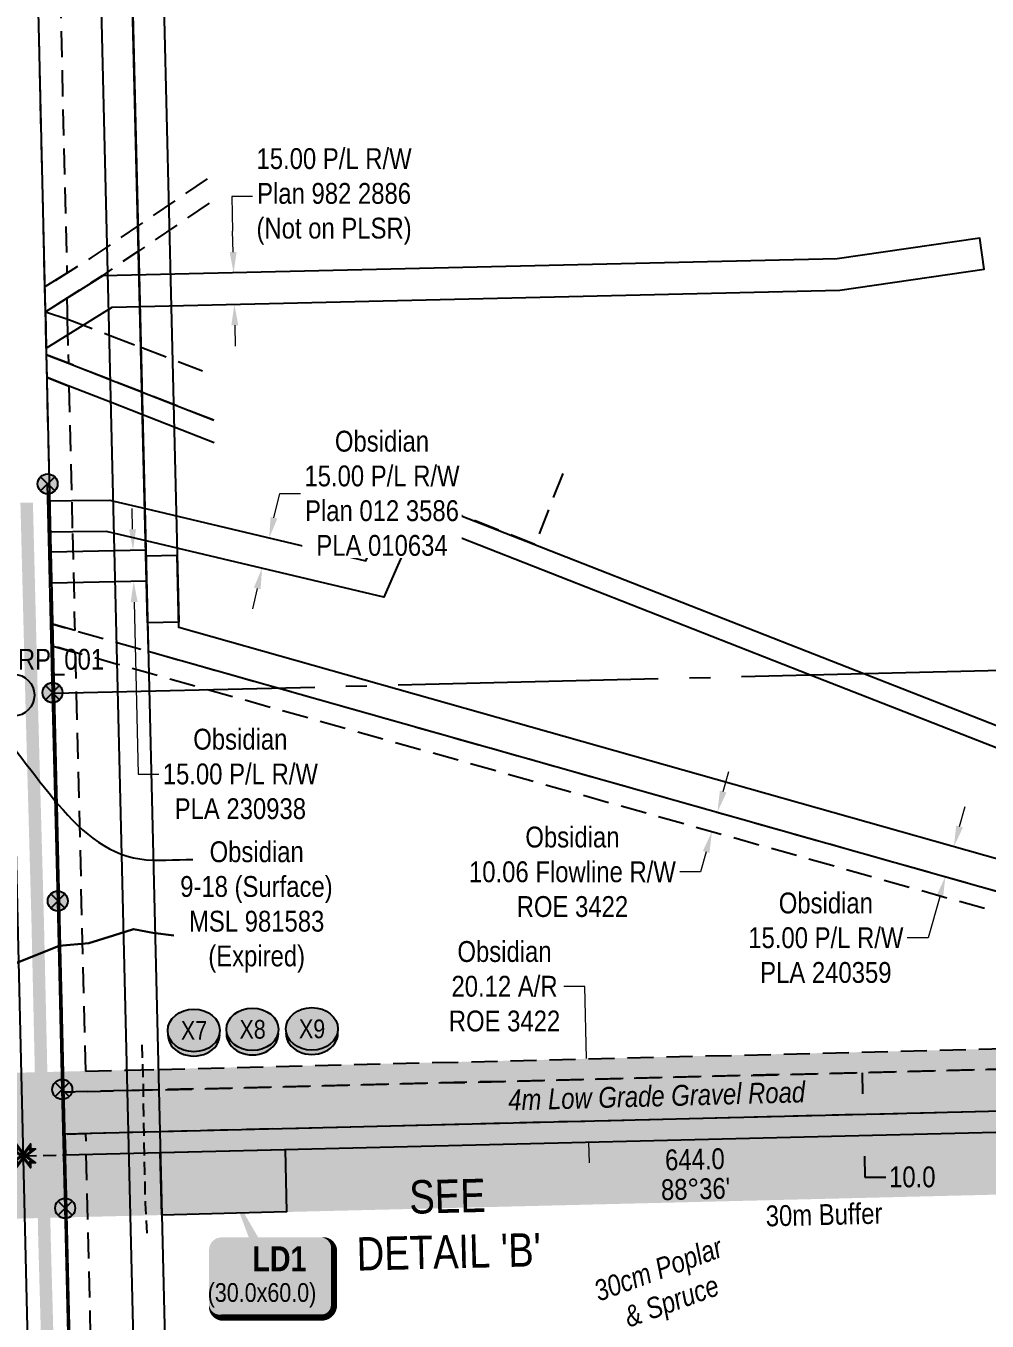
# Model space of a CAD drawing. Extents: x 610158 to 618425, y 5897307 to 5901062.
# Drawn here: x 613898 to 614360, y 5898784 to 5899405 of the extents above; entities that cross this region are included whole.
import ezdxf
from ezdxf.enums import TextEntityAlignment as Align

# ---------------------------------------------------------------- set-up
doc = ezdxf.new("R2010")
doc.units = 0
doc.header["$LTSCALE"] = 5
doc.header["$PDSIZE"] = 0.5
for name, pattern in [('foc-ACCESSROAD', [3.75, 2.5, -1.25]), ('foc-FLOWLINE', [3.75, 2.5, -1.25]), ('foc-QUARTERLINE', [33, 25, -3, 2, -3]), ('foc-TRAV', [1.875, 1.25, -0.625]), ('POWERLINE5', [7.8, 2.4, -0.6, 0.6, -0.6, 0.6, -0.6, 2.4]), ('UG_PIPE', [1.875, 1.25, -0.625])]:
    doc.linetypes.add(name, pattern=pattern)
doc.layers.get('Defpoints').update_dxf_attribs({"color": 9})
for name, color, linetype in [('35', 37, 'Continuous'), ('AS-PIPE-UG', 44, 'UG_PIPE'), ('AS-POWER', 104, 'foc-POWER'), ('AS-POWER-EXISTING', 72, 'POWERLINE5'), ('AS-ROADS', 254, 'Continuous'), ('C-RW', 13, 'Continuous'), ('C-WS', 13, 'foc-ACCESSROAD'), ('DETAIL-T', 7, 'Continuous'), ('F-EZE', 190, 'foc-FLOWLINE'), ('F-RW', 190, 'Continuous'), ('F-VCE', 190, 'foc-FLOWLINE'), ('L-BD1', 253, 'Continuous'), ('L-MON', 1, 'Continuous'), ('L-SEC', 7, 'Continuous'), ('L-SECQ', 8, 'foc-QUARTERLINE'), ('P-BUFFER-H 30m', 51, 'Continuous'), ('P-BUFFER-T', 40, 'Continuous'), ('P-CROSSINGS', 250, 'Continuous'), ('P-PROPOSED', 10, 'Continuous'), ('P-PROPOSED-H', 21, 'Continuous'), ('P-TEMP-BLOCKS', 250, 'Continuous'), ('P-TEMP-H', 41, 'Continuous'), ('P-TEMP_WORKSPACE', 46, 'Continuous'), ('P-TRAV', 4, 'foc-TRAV'), ('P-TXT', 4, 'Continuous'), ('T-BUSH-T', 110, 'Continuous'), ('T-WATER', 160, 'Continuous')]:
    doc.layers.add(name, color=color, linetype=linetype)
for name, color, linetype, lineweight in [('C-AR-T', 13, 'Continuous', 9), ('C-RW-T', 13, 'Continuous', 9), ('C-WS-T', 13, 'Continuous', 9), ('F-RW-T', 190, 'Continuous', 9), ('T-TEXT', 48, 'Continuous', 18)]:
    doc.layers.add(name, color=color, linetype=linetype, lineweight=lineweight)
doc.styles.add('80', font='ARIALN.TTF', dxfattribs={"height": 10})
doc.styles.add('80CG', font='ARIALN.TTF', dxfattribs={"height": 10})
doc.styles.add('80L', font='ARIALN.TTF', dxfattribs={"height": 10})
doc.styles.add('80LS', font='ARIALNI.TTF', dxfattribs={"height": 10})
doc.styles.add('BOLD', font='ARIALNB.TTF')
doc.styles.add('Crossing', font='ARIALN.TTF', dxfattribs={"height": 10})
doc.styles.add('foc-LtypeFont', font='ARIALN.TTF', dxfattribs={"height": 7.35})
doc.linetypes.add('foc-POWER', pattern='A,6,-1,["P",foc-LtypeFont,S=0.2,R=0,X=-0.625,Y=-0.75],-1.24,4', length=12.24)
doc.linetypes.add('foc-TOPO-flowdirection-NOLINE', pattern='A,0,[">",foc-LtypeFont,S=0.3,R=0,X=0,Y=-0.945],-20,[">",foc-LtypeFont,S=0.3,R=0,X=0,Y=-0.945],0', length=20)
doc.dimstyles.new('Compass 5 000', dxfattribs={"dimscale": 5, "dimtxt": 9, "dimasz": 2, "dimexe": 0.2, "dimexo": 0.0625, "dimgap": 0.5, "dimtad": 0, "dimtih": 1, "dimtoh": 1, "dimzin": 0, "dimdsep": 46, "dimtxsty": '80CG', "dimcen": 0.1, "dimse1": 1, "dimse2": 1, "dimclrd": 256, "dimclrt": 256, "dimaunit": 1, "dimadec": 4, "dimazin": 0, "dimtfac": 0.06, "dimtofl": 0, "dimtmove": 0, "dimatfit": 1, "dimfxl": 0.2, "dimtolj": 1, "dimtzin": 0, "dimlwd": -1, "dimarcsym": 0})

# ---------------------------------------------------------------- blocks, each defined once
blk = doc.blocks.new('POWERPOLE')
h = blk.add_hatch(color=255)
edge = h.paths.add_edge_path()
edge.add_arc((0, 0), 0.96, 0, 360)
at = {"linetype": 'Continuous'}
for p, q in [((0.68, -0.68), (-0.68, 0.68)), ((-0.68, -0.68), (0.68, 0.68))]:
    blk.add_line(p, q, dxfattribs=at)
blk.add_circle((0, 0), 0.96, dxfattribs=at)
blk = doc.blocks.new('*D381')
at = {"layer": 'C-AR-T', "transparency": 16777216}
for p, q in [((614233.14, 5899038.03), (614235.86, 5899047.65)), ((614224.97, 5899009.1), (614222.26, 5898999.48)), ((614222.26, 5898999.48), (614212.26, 5898999.48))]:
    blk.add_line(p, q, dxfattribs=at)
for points in [[(614231.54, 5899038.48), (614234.74, 5899037.58), (614230.42, 5899028.41)], [(614223.37, 5899009.55), (614226.58, 5899008.65), (614227.69, 5899018.72)]]:
    blk.add_solid(points, dxfattribs=at)
at = {"layer": 'Defpoints', "color": 0, "transparency": 16777216}
for p in [(614047.52, 5899080.03), (614044.79, 5899070.35), (614227.69, 5899018.72)]:
    blk.add_point(p, dxfattribs=at)
at = {"layer": 'C-AR-T', "transparency": 16777216, "insert": (614160.76, 5898999.48), "char_height": 10, "attachment_point": 5, "style": '80CG'}
blk.add_mtext('\\A1;Obsidian\\P10.06 Flowline R/W\\PROE 3422', dxfattribs=at)
blk = doc.blocks.new('*D426')
at = {"layer": 'C-RW-T', "transparency": 16777216}
for p, q in [((614017.49, 5899169.45), (614020.26, 5899181.1)), ((614020.26, 5899181.1), (614030.26, 5899181.1)), ((614009.44, 5899135.5), (614007.13, 5899125.77))]:
    blk.add_line(p, q, dxfattribs=at)
for points in [[(614015.87, 5899169.83), (614019.11, 5899169.06), (614015.18, 5899159.72)], [(614007.82, 5899135.89), (614011.06, 5899135.12), (614011.75, 5899145.23)]]:
    blk.add_solid(points, dxfattribs=at)
at = {"layer": 'Defpoints', "color": 0, "transparency": 16777216}
for p in [(614006.72, 5899161.72), (614015.18, 5899159.72), (614003.29, 5899147.24)]:
    blk.add_point(p, dxfattribs=at)
at = {"layer": 'C-RW-T', "transparency": 16777216, "insert": (614069.34, 5899181.1), "char_height": 10, "attachment_point": 5, "style": '80CG', "bg_fill": 3, "box_fill_scale": 1.1, "bg_fill_color": 256, "bg_fill_true_color": 13158600, "bg_fill_transparency": 0}
blk.add_mtext('\\A1;Obsidian\\P15.00 P/L R/W\\PPlan 012 3586^JPLA 010634', dxfattribs=at)
blk = doc.blocks.new('*D427')
at = {"layer": 'Defpoints', "color": 0, "transparency": 16777216}
for p in [(613998.11, 5899286.91), (614001.92, 5899287), (614002.27, 5899271.89)]:
    blk.add_point(p, dxfattribs=at)
at = {"layer": 'F-RW-T', "transparency": 16777216}
for p, q in [((614007.25, 5899323.58), (613997.25, 5899323.58)), ((613997.25, 5899323.58), (613997.64, 5899306.9)), ((613997.88, 5899296.9), (613997.64, 5899306.9)), ((613998.7, 5899261.81), (613998.93, 5899251.81))]:
    blk.add_line(p, q, dxfattribs=at)
for points in [[(613999.54, 5899296.94), (613996.21, 5899296.87), (613998.11, 5899286.91)], [(614000.37, 5899261.85), (613997.03, 5899261.77), (613998.47, 5899271.81)]]:
    blk.add_solid(points, dxfattribs=at)
at = {"layer": 'F-RW-T', "transparency": 16777216, "insert": (614046.34, 5899323.58), "char_height": 10, "attachment_point": 5, "style": '80CG'}
blk.add_mtext('\\A1;15.00 P/L R/W\\PPlan 982 2886\\P(Not on PLSR)', dxfattribs=at)
blk = doc.blocks.new('*D433')
at = {"layer": 'C-RW-T', "transparency": 16777216}
for p, q in [((613949.58, 5899163.93), (613949.36, 5899173.92)), ((613950.38, 5899128.95), (613952.26, 5899046.44)), ((613952.26, 5899046.44), (613962.26, 5899046.44))]:
    blk.add_line(p, q, dxfattribs=at)
for points in [[(613951.25, 5899163.96), (613947.92, 5899163.89), (613949.81, 5899153.93)], [(613952.05, 5899128.98), (613948.71, 5899128.91), (613950.15, 5899138.94)]]:
    blk.add_solid(points, dxfattribs=at)
at = {"layer": 'Defpoints', "color": 0, "transparency": 16777216}
for p in [(613936.69, 5899153.63), (613937.03, 5899138.65), (613950.15, 5899138.94)]:
    blk.add_point(p, dxfattribs=at)
at = {"layer": 'C-RW-T', "transparency": 16777216, "insert": (614001.34, 5899046.44), "char_height": 10, "attachment_point": 5, "style": '80CG'}
blk.add_mtext('\\A1;Obsidian\\P15.00 P/L R/W\\PPLA 230938', dxfattribs=at)
blk = doc.blocks.new('*D435')
at = {"layer": 'C-RW-T', "transparency": 16777216}
for p, q in [((614346.6, 5899021.26), (614349.32, 5899030.88)), ((614337.08, 5898987.58), (614331.5, 5898967.85)), ((614331.5, 5898967.85), (614321.5, 5898967.85))]:
    blk.add_line(p, q, dxfattribs=at)
for points in [[(614345, 5899021.71), (614348.2, 5899020.8), (614343.88, 5899011.64)], [(614335.47, 5898988.03), (614338.68, 5898987.12), (614339.8, 5898997.2)]]:
    blk.add_solid(points, dxfattribs=at)
at = {"layer": 'Defpoints', "color": 0, "transparency": 16777216}
for p in [(614321.6, 5899017.93), (614343.88, 5899011.64), (614317.52, 5899003.5)]:
    blk.add_point(p, dxfattribs=at)
at = {"layer": 'C-RW-T', "transparency": 16777216, "insert": (614282.42, 5898967.85), "char_height": 10, "attachment_point": 5, "style": '80CG'}
blk.add_mtext('\\A1;Obsidian\\P15.00 P/L R/W\\PPLA 240359', dxfattribs=at)
blk = doc.blocks.new('*D441')
at = {"layer": 'C-AR-T', "transparency": 16777216}
for p, q in [((614166.67, 5898944.56), (614156.67, 5898944.56)), ((614167.51, 5898909.95), (614166.67, 5898944.56)), ((614168.49, 5898869.84), (614168.74, 5898859.84))]:
    blk.add_line(p, q, dxfattribs=at)
for points in [[(614169.18, 5898909.99), (614165.85, 5898909.91), (614167.76, 5898899.95)], [(614170.16, 5898869.88), (614166.83, 5898869.8), (614168.25, 5898879.84)]]:
    blk.add_solid(points, dxfattribs=at)
at = {"layer": 'Defpoints', "color": 0, "transparency": 16777216}
for p in [(614167.25, 5898899.94), (614167.75, 5898879.83), (614168.25, 5898879.84)]:
    blk.add_point(p, dxfattribs=at)
at = {"layer": 'C-AR-T', "transparency": 16777216, "insert": (614128.16, 5898944.56), "char_height": 10, "attachment_point": 5, "style": '80CG'}
blk.add_mtext('\\A1;Obsidian\\P20.12 A/R\\PROE 3422', dxfattribs=at)
blk = doc.blocks.new('TEMP')
h = blk.add_hatch(color=255)
h.dxf.hatch_style = 1
h.paths.add_polyline_path([(0, 0.25), (-0.67, 1.15), (-0.67, 0.67), (-1.15, 0.67), (-0.25, 0), (-1.15, -0.67), (-0.67, -0.67), (-0.67, -1.15), (0, -0.25), (0.67, -1.15), (0.67, -0.67), (1.15, -0.67), (0.25, 0), (1.15, 0.67), (0.67, 0.67), (0.67, 1.15)])
h.paths.add_polyline_path([(0.57, 0.85), (0.57, 0.57), (0.85, 0.57), (0.08, 0), (0.85, -0.57), (0.57, -0.57), (0.57, -0.85), (0, -0.08), (-0.57, -0.85), (-0.57, -0.57), (-0.85, -0.57), (-0.08, 0), (-0.85, 0.57), (-0.57, 0.57), (-0.57, 0.85), (0, 0.08)], flags=16)
h = blk.add_hatch(color=1)
h.dxf.hatch_style = 1
h.paths.add_polyline_path([(0, 0.08), (-0.57, 0.85), (-0.57, 0.57), (-0.85, 0.57), (-0.08, 0), (-0.85, -0.57), (-0.57, -0.57), (-0.57, -0.85), (0, -0.08), (0.57, -0.85), (0.57, -0.57), (0.85, -0.57), (0.08, 0), (0.85, 0.57), (0.57, 0.57), (0.57, 0.85)])
at = {"color": 1}
for p, q in [((-0.08, 0), (0.08, 0)), ((0, 0.08), (0, -0.08))]:
    blk.add_line(p, q, dxfattribs=at)
at = {"color": 255, "flags": 128}
blk.add_lwpolyline([(-0.25, 0), (-1.15, 0.67), (-0.67, 0.67), (-0.67, 1.15), (0, 0.25), (0.67, 1.15), (0.67, 0.67), (1.15, 0.67), (0.25, 0), (1.15, -0.67), (0.67, -0.67), (0.67, -1.15), (0, -0.25), (-0.67, -1.15), (-0.67, -0.67), (-1.15, -0.67)], close=True, dxfattribs=at)
at = {"color": 1, "flags": 128}
blk.add_lwpolyline([(-0.08, 0), (-0.85, 0.57), (-0.57, 0.57), (-0.57, 0.85), (0, 0.08), (0.57, 0.85), (0.57, 0.57), (0.85, 0.57), (0.08, 0), (0.85, -0.57), (0.57, -0.57), (0.57, -0.85), (0, -0.08), (-0.57, -0.85), (-0.57, -0.57), (-0.85, -0.57)], close=True, dxfattribs=at)
blk = doc.blocks.new('*U462')
at = {"true_color": 0xff8aff}
h = blk.add_hatch(color=211, dxfattribs=at)
edge = h.paths.add_edge_path()
edge.add_line((-24, -20), (24, -20))
edge.add_arc((24, -14), 6, 270, 360)
edge.add_line((30, -14), (30, 12.5))
edge.add_arc((24, 12.5), 6, 0, 90)
edge.add_line((24, 18.5), (-24, 18.5))
edge.add_arc((-24, 12.5), 6, 90, 180)
edge.add_line((-30, 12.5), (-30, -14))
edge.add_arc((-24, -14), 6, 180, 270)
at = {"flags": 128}
blk.add_lwpolyline([(-19.16, 40.38, 0, 7.5, 0), (0, 0, 0, 0, 0)], format="xyseb", dxfattribs=at)
at = {"color": 250, "flags": 128}
blk.add_lwpolyline([(-24, -20, 3, 3, 0), (24, -20, 3, 3, 0.414214), (30, -14, 3, 3, 0), (30, 12.5, 3, 0, 0.414214), (24, 18.5, 0, 0, 0), (-24, 18.5, 0, 0, 0.414214), (-30, 12.5, 0, 0, 0), (-30, -14, 0, 3, 0.414214)], format="xyseb", close=True, dxfattribs=at)
at = {"color": 250}
for tag, p, height, style in [('TEMP_AREA_W1_001', (-9.21, 2.24), 12, 'BOLD'), ('ENTER_TEXT_001', (-30.66, -12.47), 9, '80')]:
    blk.add_attdef(tag, p, '', height=height, dxfattribs=dict(at, style=style))
blk = doc.blocks.new('*D463')
at = {"layer": 'Defpoints', "color": 0, "transparency": 16777216}
for p in [(614304.37, 5898883.17), (614300.68, 5898873.08), (614304.61, 5898873.18)]:
    blk.add_point(p, dxfattribs=at)
at = {"layer": 'P-TXT', "transparency": 16777216}
for p, q in [((614300.19, 5898893.07), (614299.94, 5898903.06)), ((614300.92, 5898863.08), (614301.17, 5898853.09)), ((614301.17, 5898853.09), (614311.17, 5898853.09))]:
    blk.add_line(p, q, dxfattribs=at)
for points in [[(614301.86, 5898893.11), (614298.52, 5898893.03), (614300.43, 5898883.07)], [(614302.59, 5898863.12), (614299.26, 5898863.04), (614300.68, 5898873.08)]]:
    blk.add_solid(points, dxfattribs=at)
at = {"layer": 'P-TXT', "transparency": 16777216, "insert": (614323.92, 5898853.09), "char_height": 10, "attachment_point": 5, "style": '80CG'}
blk.add_mtext('\\A1;10.0', dxfattribs=at)
blk = doc.blocks.new('xing2')
h = blk.add_hatch(color=50)
h.dxf.hatch_style = 1
edge = h.paths.add_edge_path()
edge.add_ellipse((0, 0), major_axis=(-12.5, 0), ratio=0.816297, start_angle=0, end_angle=360)
h = blk.add_hatch(color=250)
h.dxf.hatch_style = 1
edge = h.paths.add_edge_path()
edge.add_ellipse((0, -2.05), major_axis=(-12.5, 0), ratio=0.816297, start_angle=0, end_angle=180)
edge.add_line((12.5, -2.05), (12.5, 0))
edge.add_ellipse((0, 0), major_axis=(-12.5, 0), ratio=0.816297, start_angle=0, end_angle=180, ccw=False)
edge.add_line((-12.5, 0), (-12.5, -2.05))
at = {"color": 250}
blk.add_ellipse((0, 0), major_axis=(-12.5, 0), ratio=0.816297, dxfattribs=at)
blk.add_ellipse((0, -2.05), major_axis=(-12.5, 0), ratio=0.816297, start_param=0, end_param=3.141593, dxfattribs=at)
at = {"color": 250, "style": 'Crossing'}
blk.add_attdef('CROSSING', text='', height=9, dxfattribs=at).set_placement((0.09, 0.02), align=Align.MIDDLE_CENTER)
at = {"color": 250, "style": 'Crossing', "flags": 1}
for tag, p in [('OWNER', (0.09, -12.49)), ('DESCRIPTION', (0.09, -25.77)), ('LOCATION', (0.09, -39.3)), ('DWG_REF', (0.09, -52.84))]:
    blk.add_attdef(tag, text='', height=9, dxfattribs=at).set_placement(p, align=Align.MIDDLE_CENTER)

msp = doc.modelspace()

# ---------------------------------------------------------------- hatches: boundary and pattern name
at = {"layer": 'P-BUFFER-H 30m'}
h = msp.add_hatch(color=256, dxfattribs=at)
h.dxf.hatch_style = 1
edge = h.paths.add_edge_path()
edge.add_line((615913.713, 5898137.599), (615867.457, 5898135.745))
edge.add_line((615867.457, 5898135.745), (615666.44, 5898200.005))
edge.add_line((615666.44, 5898200.005), (615608.487, 5898275.014))
edge.add_arc((615584.756, 5898256.679), 29.989, 37.689691, 55.182579)
edge.add_line((615601.879, 5898281.299), (615577.588, 5898298.193))
edge.add_line((615577.588, 5898298.193), (615557.134, 5898312.418))
edge.add_line((615557.134, 5898312.418), (615540.072, 5898324.284))
edge.add_line((615540.072, 5898324.284), (615512.151, 5898343.727))
edge.add_line((615512.151, 5898343.727), (615058.614, 5898659.543))
edge.add_line((615058.614, 5898659.543), (614688.634, 5898917.176))
edge.add_arc((614671.497, 5898892.566), 29.989, 55.1489, 57.0489)
edge.add_line((614687.808, 5898917.731), (614658.072, 5898937.005))
edge.add_arc((614641.761, 5898911.841), 29.989, 57.0489, 74.215427)
edge.add_line((614649.918, 5898940.699), (614580.511, 5898960.319))
edge.add_arc((614572.354, 5898931.461), 29.989, 74.215427, 135.220277)
edge.add_line((614551.067, 5898952.584), (614517.111, 5898918.366))
edge.add_line((614517.111, 5898918.366), (613916.376, 5898903.684))
edge.add_line((613916.376, 5898903.684), (613896.273, 5898903.193))
edge.add_line((613896.273, 5898903.193), (613885.042, 5898902.918))
edge.add_line((613885.042, 5898902.918), (613880.152, 5899087.564))
edge.add_arc((613850.174, 5899086.77), 29.989, 1.516952, 91.760143)
edge.add_line((613849.253, 5899116.745), (613820.647, 5899115.866))
edge.add_line((613820.647, 5899115.866), (613818.397, 5899204.514))
edge.add_arc((613788.417, 5899203.753), 29.989, 1.454001, 91.52732)
edge.add_line((613787.618, 5899233.731), (613772.629, 5899233.331))
edge.add_arc((613773.428, 5899203.353), 29.989, 91.52732, 181.453997)
edge.add_line((613743.449, 5899202.592), (613746.846, 5899068.754))
edge.add_arc((613776.825, 5899069.515), 29.989, 181.453997, 271.760143)
edge.add_line((613777.747, 5899039.54), (613806.401, 5899040.421))
edge.add_line((613806.401, 5899040.421), (613811.148, 5898861.054))
edge.add_arc((613841.126, 5898861.848), 29.989, 181.515887, 271.400065)
edge.add_line((613841.859, 5898831.868), (613897.976, 5898833.239))
edge.add_line((613897.976, 5898833.239), (613918.079, 5898833.731))
edge.add_line((613918.079, 5898833.731), (614542.115, 5898848.983))
edge.add_arc((614541.382, 5898878.962), 29.989, 271.400065, 315.220277)
edge.add_line((614562.669, 5898857.839), (614585.618, 5898880.965))
edge.add_line((614585.618, 5898880.965), (614622.991, 5898870.401))
edge.add_line((614622.991, 5898870.401), (614646.404, 5898855.225))
edge.add_line((614646.404, 5898855.225), (615015.772, 5898598.018))
edge.add_line((615015.772, 5898598.018), (615452.501, 5898293.906))
edge.add_line((615452.501, 5898293.906), (615480.408, 5898274.458))
edge.add_line((615480.408, 5898274.458), (615523.332, 5898244.606))
edge.add_line((615523.332, 5898244.606), (615543.786, 5898230.381))
edge.add_line((615543.786, 5898230.381), (615553.391, 5898223.701))
edge.add_line((615553.391, 5898223.701), (615615.673, 5898143.087))
edge.add_arc((615639.404, 5898161.422), 29.989, 217.689691, 252.272295)
edge.add_line((615630.273, 5898132.857), (615852.192, 5898061.915))
edge.add_arc((615861.323, 5898090.48), 29.989, 252.272295, 272.294891)
edge.add_line((615862.524, 5898060.515), (615906.282, 5898062.269))
edge.add_arc((615905.081, 5898092.233), 29.989, 272.294891, 327.445132)
edge.add_line((615930.358, 5898076.096), (615940.19, 5898091.497))
edge.add_arc((615914.913, 5898107.634), 29.989, 327.445132, 452.294891)
at = {"layer": 'P-PROPOSED-H'}
h = msp.add_hatch(color=256, dxfattribs=at)
h.dxf.hatch_style = 1
h.paths.add_polyline_path([(614635.504, 5898898.027), (614663.132, 5898880.119), (615032.909, 5898622.628), (615469.638, 5898318.516), (615495.014, 5898319.117), (615041.478, 5898634.933), (614671.497, 5898892.566), (614641.761, 5898911.841), (614572.354, 5898931.461), (614529.902, 5898888.681), (613917.109, 5898873.704), (613917.346, 5898863.711), (614541.382, 5898878.962), (614576.775, 5898914.629)])
at = {"layer": 'P-TEMP-H'}
h = msp.add_hatch(color=256, dxfattribs=at)
h.dxf.hatch_style = 1
h.paths.add_polyline_path([(614022.838, 5898866.289), (614023.57, 5898836.309), (613963.6, 5898834.843), (613962.878, 5898864.823)])

# ---------------------------------------------------------------- linework, layer by layer
at = {"layer": '35', "color": 3}
msp.add_circle((613892.475, 5899084.308), 9.996, dxfattribs=at)
at = {"layer": 'AS-PIPE-UG', "flags": 128}
msp.add_lwpolyline([(613953.97, 5898916.545), (613954.58, 5898900.828), (613954.957, 5898873.493), (613955.355, 5898855.252), (613955.638, 5898840.371), (613956.388, 5898826.114)], dxfattribs=at)
at = {"layer": 'AS-POWER', "flags": 128}
msp.add_lwpolyline([(613933.347, 5898161.717), (613917.252, 5898838.119), (613915.839, 5898895.119), (613913.69, 5898985.531), (613911.158, 5899085.511), (613908.835, 5899185.687)], dxfattribs=at)
at = {"layer": 'AS-ROADS', "flags": 128}
for points, const_width in [([(613923.741, 5898161.487), (613922.571, 5898218.994), (613919.796, 5898320.338), (613917.231, 5898420.106), (613915.01, 5898516.702), (613912.948, 5898613.892), (613909.883, 5898730.565), (613907.272, 5898825.243), (613905.996, 5898889.926), (613904.036, 5898976.864), (613901.316, 5899075.314), (613898.763, 5899176.675)], 5.998), ([(613906.113, 5898882.662), (613956.424, 5898884.229), (613991.486, 5898885.264), (614067.589, 5898887.507), (614132.222, 5898889.072), (614214.635, 5898891.197), (614284.149, 5898892.902), (614400.977, 5898895.253), (614400.977, 5898895.211), (614449.337, 5898895.437), (614482.612, 5898894.609), (614504.012, 5898889.049), (614513.16, 5898887.7), (614520.562, 5898890.193), (614526.593, 5898898.606), (614525.341, 5898906.11), (614519.201, 5898910.132), (614508.193, 5898906.339), (614497.909, 5898900.771), (614476.925, 5898894.751)], 3.999), ([(613907.366, 5898844.458), (613809.748, 5898841.756), (613714.949, 5898839.448)], 3.999)]:
    msp.add_lwpolyline(points, dxfattribs=dict(at, const_width=const_width))
at = {"layer": 'C-RW', "flags": 128}
for points in [[(613892.426, 5899921.518), (613952.257, 5899922.943), (613961.334, 5899546.958), (613968.065, 5899270.562), (613971.743, 5899119.378), (613956.753, 5899119.018), (613953.075, 5899270.197), (613946.344, 5899546.596), (613937.629, 5899907.596), (613892.778, 5899906.528)], [(613910.491, 5899153.034), (613955.908, 5899154.067), (613956.269, 5899139.082), (613910.843, 5899138.05), (613910.491, 5899153.034)], [(615253.138, 5898838.411), (615081.898, 5898661.585), (614941.32, 5898803.616), (614859.566, 5898792.229), (614686.078, 5898912.9), (614681.24, 5898916.266), (613971.804, 5899116.818), (613970.973, 5899151.302), (613955.983, 5899150.941), (613957.081, 5899105.386), (614674.357, 5898902.626), (614677.721, 5898900.449), (614855.822, 5898776.568), (614935.948, 5898787.729), (615082.015, 5898640.152), (615259.638, 5898823.569), (615363.984, 5898826.085), (615363.622, 5898841.075)]]:
    msp.add_lwpolyline(points, close=True, dxfattribs=at)
at = {"layer": 'C-RW'}
for points in [[(613988.801, 5899205.334), (613954.118, 5899218.911), (613938.961, 5899224.844), (613918.629, 5899232.802), (613908.529, 5899236.756), (613908.266, 5899247.665), (613918.367, 5899243.711), (613938.691, 5899235.754), (613953.848, 5899229.822), (613988.538, 5899216.243)], [(614095.811, 5899189.243), (614090.484, 5899177.178), (614086.417, 5899167.966), (614076.366, 5899145.198), (614070.273, 5899131.408), (613956.151, 5899158.382), (613941.055, 5899161.952), (613937.107, 5899162.879), (613920.858, 5899162.696), (613910.269, 5899162.46), (613909.915, 5899177.524), (613920.496, 5899177.75), (613938.743, 5899177.856), (613940.672, 5899177.403), (613955.773, 5899173.814), (614061.53, 5899148.719), (614072.439, 5899173.437), (614076.505, 5899182.65), (614079.233, 5899188.83)], [(614061.446, 5899188.388), (614076.309, 5899182.569), (614090.288, 5899177.097), (614142.229, 5899156.767), (614300.576, 5899094.778), (614496.082, 5899018.253), (614677.107, 5898900.914), (615047.224, 5898643.186), (615512.033, 5898319.52), (615495.014, 5898319.117), (615041.478, 5898634.933), (614671.497, 5898892.566), (614491.493, 5899009.244), (614274.622, 5899094.134), (614086.221, 5899167.885), (614072.243, 5899173.356), (614035.494, 5899187.742)]]:
    msp.add_lwpolyline(points, dxfattribs=at)
at = {"layer": 'C-WS', "flags": 128}
for points in [[(613986.368, 5899320.399), (613952.916, 5899297.706), (613938.151, 5899287.689), (613935.026, 5899285.569), (613918.359, 5899274.954), (613907.783, 5899268.222), (613907.501, 5899280.233), (613918.073, 5899286.839), (613929.694, 5899294.103), (613937.855, 5899299.64), (613952.622, 5899309.656), (613986.079, 5899332.354)], [(614574.432, 5898846.469), (614496.333, 5898844.559), (614487.803, 5898844.351), (614481.369, 5898844.194), (614472.601, 5898843.979), (614467.765, 5898843.861), (614466.707, 5898887.137), (613962.219, 5898874.801), (613947.23, 5898874.434), (613926.858, 5898873.936), (613917.109, 5898873.704), (613916.631, 5898893.836), (613946.744, 5898894.55), (613961.734, 5898894.915), (614466.215, 5898907.254), (614465.971, 5898917.253), (614465.123, 5898951.886), (613956.905, 5899094.981), (613941.796, 5899099.254), (613921.437, 5899105.013), (613911.554, 5899107.808), (613911.312, 5899118.332), (613921.19, 5899115.538), (613941.541, 5899109.782), (613957.446, 5899105.283), (614501.742, 5898951.421), (614571.824, 5898953.135), (614574.432, 5898846.469)]]:
    msp.add_lwpolyline(points, dxfattribs=at)
at = {"layer": 'C-WS'}
for points in [[(613988.538, 5899216.243), (613953.848, 5899229.822), (613938.691, 5899235.754), (613918.768, 5899243.554), (613908.266, 5899247.665), (613907.783, 5899268.222), (613918.603, 5899264.787), (613938.911, 5899256.965), (613954.067, 5899251.127), (613988.359, 5899237.918)], [(614156.133, 5899190.745), (614142.774, 5899156.613), (614090.484, 5899177.178), (614076.017, 5899182.743), (614061.589, 5899188.391)]]:
    msp.add_lwpolyline(points, dxfattribs=at)
at = {"layer": 'F-EZE'}
msp.add_lwpolyline([(613978.455, 5899648.224), (613944.28, 5899647.4), (613929.263, 5899647.04), (613909.415, 5899646.562), (613918.073, 5899286.839), (613907.501, 5899280.233), (613898.66, 5899656.308), (613929.016, 5899657.038), (613944.034, 5899657.399), (613978.214, 5899658.223)], dxfattribs=at)
for points in [[(613918.667, 5899247.748), (613918.768, 5899243.554), (613908.266, 5899247.665), (613907.783, 5899268.222), (613918.018, 5899274.736), (613918.163, 5899268.701), (613918.262, 5899264.57), (613918.667, 5899247.748)], [(613921.792, 5899118.173), (613921.86, 5899115.349), (613911.312, 5899118.332), (613908.529, 5899236.756), (613919.038, 5899232.642), (613920.377, 5899176.955), (613920.739, 5899161.9), (613921.792, 5899118.173)], [(613922.586, 5899084.963), (613926.934, 5898903.873), (613947.284, 5898904.381), (613962.274, 5898904.755), (614465.975, 5898917.076), (614466.215, 5898907.254), (613961.734, 5898894.915), (613946.744, 5898894.55), (613916.631, 5898893.836), (613911.554, 5899107.808), (613922.108, 5899104.829), (613922.586, 5899084.963)]]:
    msp.add_lwpolyline(points, close=True, dxfattribs=at)
at = {"layer": 'F-RW'}
msp.add_lwpolyline([(613961.904, 5898282.793), (613940.437, 5899173.668), (613926.125, 5899767.241), (613906.029, 5899787.249), (613895.332, 5899797.901), (613894.823, 5899819.533), (613905.347, 5899809.059), (613940.861, 5899773.712), (613955.427, 5899174.029), (613976.894, 5898283.148)], close=True, dxfattribs=at)
at = {"layer": 'F-RW', "flags": 128}
msp.add_lwpolyline([(613907.783, 5899268.222), (613908.191, 5899250.874), (613939.734, 5899270.416), (614289.096, 5899278.673), (614358.415, 5899288.658), (614356.263, 5899303.537), (614287.829, 5899293.686), (613935.323, 5899285.438)], close=True, dxfattribs=at)
at = {"layer": 'F-VCE', "flags": 128}
msp.add_lwpolyline([(613936.562, 5898472.56), (613926.643, 5898472.323), (613917.109, 5898873.704), (613927.004, 5898873.939), (613936.562, 5898472.56)], close=True, dxfattribs=at)
at = {"layer": 'L-SEC', "flags": 128}
for points in [[(613912.086, 5899085.172), (613893.174, 5899889.713)], [(613911.058, 5898281.589), (613891.982, 5899084.699)], [(613931.162, 5898282.065), (613912.086, 5899085.177)]]:
    msp.add_lwpolyline(points, dxfattribs=at)
at = {"layer": 'L-SECQ', "flags": 128}
msp.add_lwpolyline([(613912.085, 5899085.187), (614681.998, 5899103.873)], dxfattribs=at)
at = {"layer": 'P-PROPOSED', "flags": 128}
msp.add_lwpolyline([(614635.504, 5898898.027), (614663.132, 5898880.119), (615032.909, 5898622.628), (615469.638, 5898318.516), (615495.014, 5898319.117), (615041.478, 5898634.933), (614671.497, 5898892.566), (614641.761, 5898911.841), (614572.354, 5898931.461), (614529.902, 5898888.681), (613917.109, 5898873.704), (613917.346, 5898863.711), (614541.382, 5898878.962), (614576.775, 5898914.629)], close=True, dxfattribs=at)
at = {"layer": 'P-TEMP_WORKSPACE'}
msp.add_lwpolyline([(614022.838, 5898866.289), (614023.57, 5898836.309), (613963.6, 5898834.843), (613962.878, 5898864.823)], close=True, dxfattribs=at)
at = {"layer": 'P-TRAV', "flags": 128}
msp.add_lwpolyline([(613897.243, 5898863.219), (613917.346, 5898863.711)], dxfattribs=at)
at = {"layer": 'T-WATER', "flags": 128}
msp.add_lwpolyline([(613811.31, 5898859.698), (613816.356, 5898868.109), (613823.085, 5898874.417), (613830.655, 5898884.51), (613834.86, 5898892.08), (613842.01, 5898898.809), (613847.897, 5898903.855), (613852.944, 5898910.164), (613855.467, 5898919.416), (613860.934, 5898932.032), (613868.084, 5898942.125), (613879.859, 5898950.116), (613893.317, 5898955.583), (613914.344, 5898963.994), (613928.643, 5898965.255), (613940.418, 5898969.04), (613950.091, 5898971.984), (613959.343, 5898970.302), (613969.436, 5898969.04)], dxfattribs=at)
at = {"layer": 'T-WATER', "linetype": 'foc-TOPO-flowdirection-NOLINE', "flags": 128}
msp.add_lwpolyline([(613969.436, 5898969.04), (613959.343, 5898970.302), (613950.091, 5898971.984), (613940.418, 5898969.04), (613928.643, 5898965.255), (613914.344, 5898963.994), (613893.317, 5898955.583), (613879.859, 5898950.116), (613868.084, 5898942.125), (613860.934, 5898932.032), (613855.467, 5898919.416), (613852.944, 5898910.164), (613847.897, 5898903.855), (613842.01, 5898898.809), (613834.86, 5898892.08), (613830.655, 5898884.51), (613823.085, 5898874.417), (613816.356, 5898868.109), (613811.31, 5898859.698)], dxfattribs=at)

# ---------------------------------------------------------------- block references
at = {"layer": 'AS-POWER-EXISTING', "xscale": 4.998132549999968, "yscale": 4.998132549999968, "zscale": 4.998132549999968}
for p in [(613908.835, 5899185.687), (613911.158, 5899085.511), (613913.69, 5898985.531), (613915.839, 5898895.119), (613917.252, 5898838.119)]:
    msp.add_blockref('POWERPOLE', p, dxfattribs=at)
at = {"layer": 'L-MON', "xscale": 4.99813254999997, "yscale": 4.99813254999997, "zscale": 4.99813254999997}
msp.add_blockref('TEMP', (613897.243, 5898863.219), dxfattribs=at)
at = {"layer": 'P-CROSSINGS', "color": 5, "xscale": 0.99962651, "yscale": 0.99962651, "zscale": 0.99962651}
for p, values in [((613979.005, 5898923.407), {'CROSSING': 'X7'}), ((614007.142, 5898923.947), {'CROSSING': 'X8'}), ((614035.69, 5898924.161), {'CROSSING': 'X9'})]:
    msp.add_blockref('xing2', p, dxfattribs=at).add_auto_attribs(values)
at = {"layer": 'P-TEMP-BLOCKS', "xscale": 0.99962651, "yscale": 0.99962651, "zscale": 0.99962651}
msp.add_blockref('*U462', (614016.317, 5898805.643), dxfattribs=at).add_auto_attribs({'TEMP_AREA_W1_001': 'LD1', 'ENTER_TEXT_001': '(30.0x60.0)'})

# ---------------------------------------------------------------- texts
at = {"layer": '35', "color": 3, "style": '80'}
msp.add_attdef('RP_001', (613894.556, 5899096.514), 'RP', height=9.9963, dxfattribs=at)
at = {"layer": 'C-WS-T', "insert": (613972.19, 5899014.171), "char_height": 9.99617, "attachment_point": 1, "style": '80L'}
msp.add_mtext_dynamic_manual_height_columns('\\pi14.39;Obsidian\\P\\pi0.27841;9-18 (Surface)\\P\\pi4.5264;MSL 981583\\P\\pi13.766;(Expired)', width=72.59604, gutter_width=49.981, heights=[0], dxfattribs=at)
at = {"layer": 'DETAIL-T', "color": 3, "insert": (614101.084, 5898830.565), "char_height": 16, "width": 87.76709, "attachment_point": 5, "rotation": 1.400065, "style": '80CG'}
msp.add_mtext("SEE\\PDETAIL 'B'", dxfattribs=at)
at = {"layer": 'L-BD1', "style": '80L'}
for s, p in [('644.0', (614219.544, 5898861.597)), ("88%%D36'", (614219.892, 5898847.357))]:
    msp.add_text(s, height=9.9963, rotation=1.4001, dxfattribs=at).set_placement(p, align=Align.MIDDLE)
at = {"layer": 'P-BUFFER-T', "insert": (614253.151, 5898839.367), "char_height": 9.99627, "attachment_point": 1, "rotation": 1.400065, "style": '80L'}
msp.add_mtext_dynamic_manual_height_columns('\\pi0.27841;30m Buffer', width=56.2727, gutter_width=49.981, heights=[0], dxfattribs=at)
at = {"layer": 'T-BUSH-T', "insert": (614169.666, 5898802.504), "char_height": 9.98852, "attachment_point": 1, "rotation": 20, "style": '80LS'}
msp.add_mtext_dynamic_manual_height_columns('\\pi0.37579;30cm Poplar \\P\\pi9.7375;& Spruce', width=65.35673, gutter_width=49.981, heights=[0], dxfattribs=at)
at = {"layer": 'T-TEXT', "style": '80LS'}
msp.add_text('4m Low Grade Gravel Road', height=9.99627, rotation=1.585503, dxfattribs=at).set_placement((614201.185, 5898891.984), align=Align.MIDDLE_CENTER)

# ---------------------------------------------------------------- dimensions: what is measured, and where the dimension line sits
at = {"layer": 'C-AR-T'}
dim = msp.add_linear_dim(base=(614227.691, 5899018.723), p1=(614047.524, 5899080.031), p2=(614044.791, 5899070.347), angle=254.238146, text='Obsidian\\P10.06 Flowline R/W\\PROE 3422', dimstyle='Compass 5 000', dxfattribs=at)
dim.commit()
dim.dimension.update_dxf_attribs({"geometry": '*D381', "text_midpoint": (614160.764, 5898999.475), "dimtype": 161})
at = {"layer": 'C-AR-T', "color": 6}
dim = msp.add_linear_dim(base=(614168.249, 5898879.839), p1=(614167.253, 5898899.942), p2=(614167.745, 5898879.826), angle=271.40072, text='Obsidian\\P20.12 A/R\\PROE 3422', dimstyle='Compass 5 000', dxfattribs=at)
dim.commit()
dim.dimension.update_dxf_attribs({"geometry": '*D441', "text_midpoint": (614128.164, 5898944.564), "dimtype": 161})
at = {"layer": 'C-RW-T', "color": 6}
for base, p1, p2, angle, text, picture, middle in [((613950.152, 5899138.943), (613936.691, 5899153.63), (613937.032, 5899138.645), 271.302444, 'Obsidian\\P15.00 P/L R/W\\PPLA 230938', '*D433', (614001.341, 5899046.444)), ((614343.879, 5899011.635), (614317.523, 5899003.497), (614321.604, 5899017.932), 74.214779, 'Obsidian\\P15.00 P/L R/W\\PPLA 240359', '*D435', (614282.415, 5898967.851))]:
    dim = msp.add_linear_dim(base=base, p1=p1, p2=p2, angle=angle, text=text, dimstyle='Compass 5 000', dxfattribs=at)
    dim.commit()
    dim.dimension.update_dxf_attribs({"geometry": picture, "text_midpoint": middle, "dimtype": 161})
at = {"layer": 'P-TXT', "color": 6}
dim = msp.add_aligned_dim(p1=(614304.369, 5898883.167), p2=(614304.614, 5898873.176), distance=-3.937, text='10.0', dimstyle='Compass 5 000', dxfattribs=at)
dim.commit()
dim.dimension.update_dxf_attribs({"geometry": '*D463', "text_midpoint": (614323.919, 5898853.085)})

# ---------------------------------------------------------------- leaders
at = {"layer": 'C-WS-T', "path_type": 1}
msp.add_leader([(613876.059, 5899077.488), (613953.044, 5899005.724), (613978.51, 5899005.42)], dimstyle='Compass 5 000', override={"dimgap": 0.5, "dimtad": 0, "dimldrblk": 'Small'}, dxfattribs=at)

# ---------------------------------------------------------------- next in the draw order: dimensions: what is measured, and where the dimension line sits
at = {"layer": 'C-RW-T', "color": 6}
dim = msp.add_linear_dim(base=(614015.184, 5899159.716), p1=(614003.288, 5899147.241), p2=(614006.724, 5899161.724), angle=76.651031, text='Obsidian\\P15.00 P/L R/W\\PPlan 012 3586^JPLA 010634', dimstyle='Compass 5 000', override={"dimtfill": 1}, dxfattribs=at)
dim.commit()
dim.dimension.update_dxf_attribs({"geometry": '*D426', "text_midpoint": (614069.343, 5899181.095), "dimtype": 161})

# ---------------------------------------------------------------- next in the draw order: dimensions: what is measured, and where the dimension line sits
at = {"layer": 'F-RW-T', "color": 6}
dim = msp.add_linear_dim(base=(613998.113, 5899286.907), p1=(614002.271, 5899271.894), p2=(614001.918, 5899286.996), angle=91.340474, text='15.00 P/L R/W\\PPlan 982 2886\\P(Not on PLSR)', dimstyle='Compass 5 000', override={"dimtmove": 1}, dxfattribs=at)
dim.commit()
dim.dimension.update_dxf_attribs({"geometry": '*D427', "text_midpoint": (614016.691, 5899323.583), "dimtype": 161})

doc.saveas('drawing.dxf')
